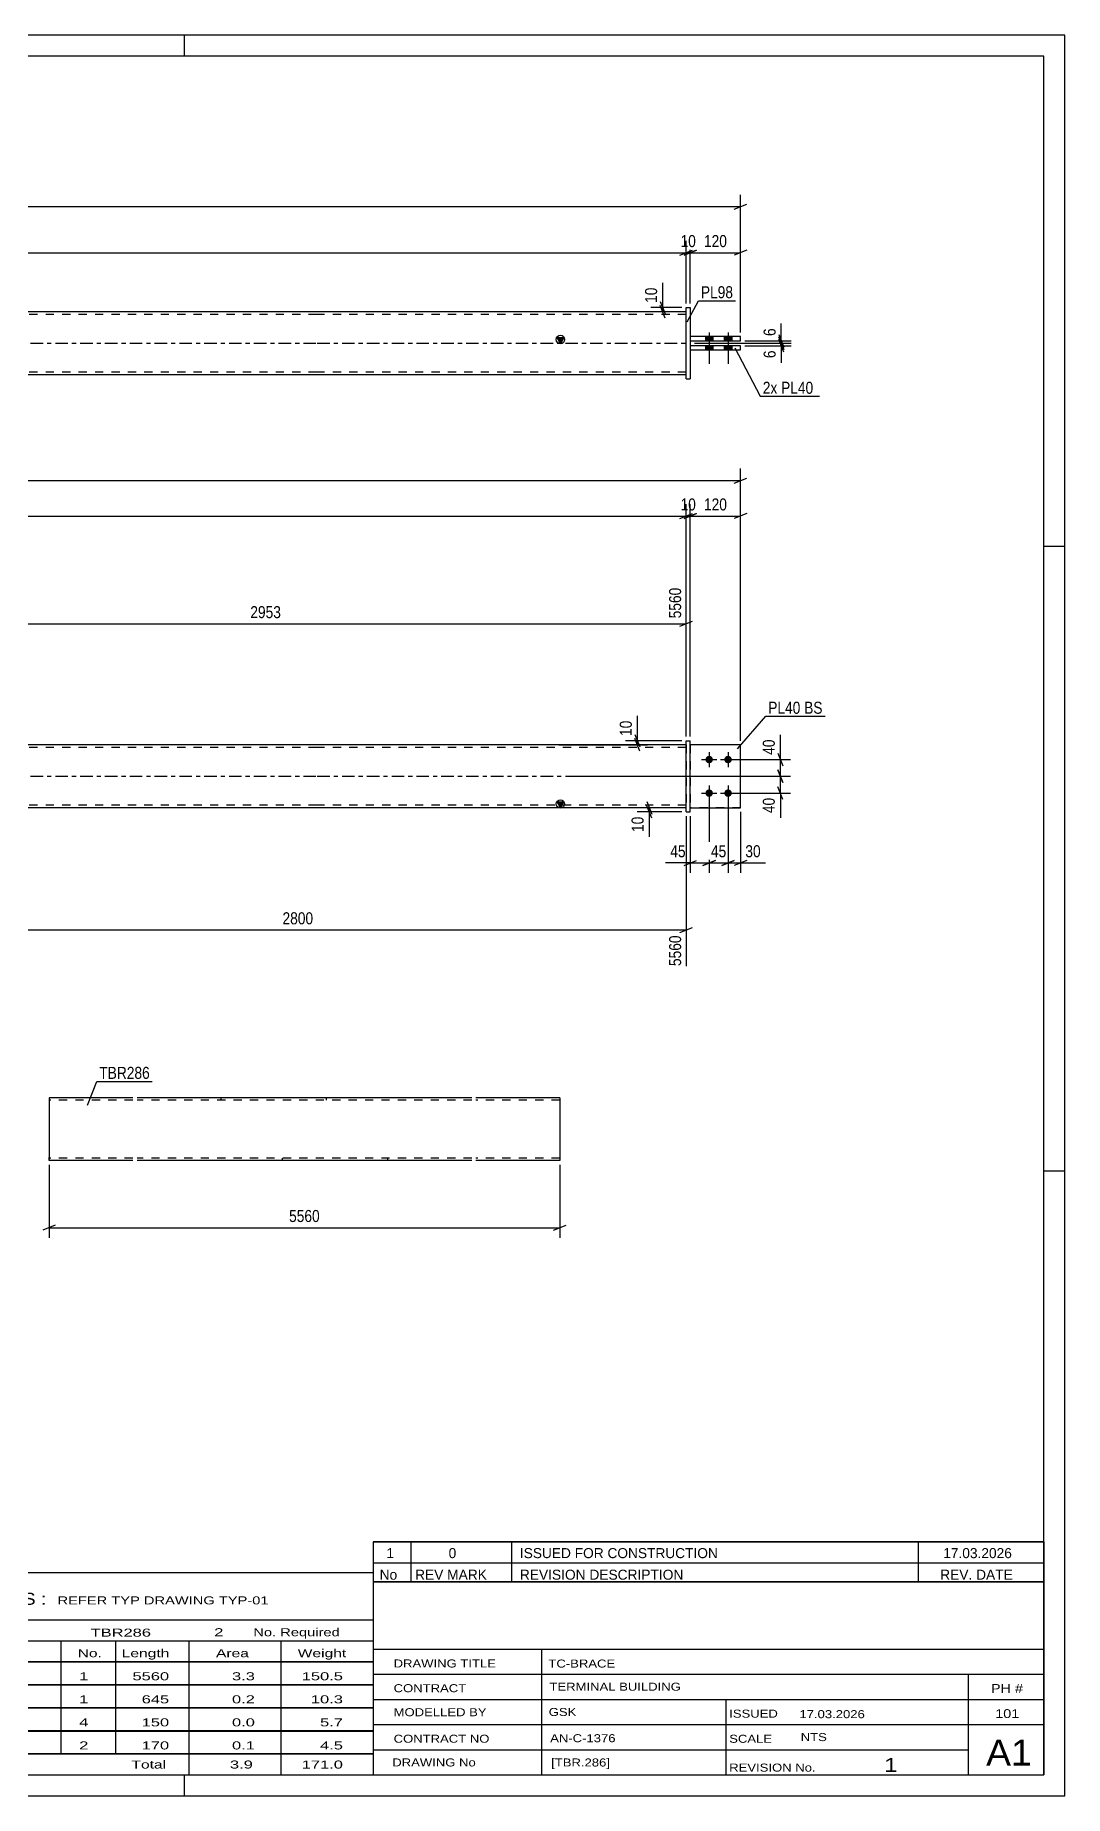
# Model space of a CAD drawing. Header units: millimetres. Extents: x 0 to 594, y 0 to 420.
# Drawn here: x 348.4 to 594, y 0 to 420 of the extents above; entities that cross this region are included whole.
import ezdxf

# ---------------------------------------------------------------- set-up
doc = ezdxf.new("R2010")
doc.units = ezdxf.units.MM
doc.linetypes.add('DXK_LINE_DOT2', pattern=[3.9198, 1.9599, -1.9599])
doc.linetypes.add('DXK_LINE_DOT3', pattern=[5.9187, 2.979, -0.9799, 0.9799, -0.9799])
doc.styles.add('Arial Narrow', font='ARIALN.TTF', dxfattribs={"height": 0.2})

# ---------------------------------------------------------------- blocks, each defined once
blk = doc.blocks.new('Unknown-580575709-1131')
at = {"color": 5, "linetype": 'Continuous'}
for p, q in [((594, 420), (0, 420)), ((384, 415), (384, 420)), ((594, 0), (594, 420)), ((589, 415), (5, 415)), ((589, 5), (589, 415)), ((594, 298), (589, 298)), ((594, 149), (589, 149)), ((5, 5), (589, 5)), ((384, 0), (384, 5)), ((0, 0), (594, 0))]:
    blk.add_line(p, q, dxfattribs=at)
blk = doc.blocks.new('Bolt-580575709-1684 - 1678')
at = {"linetype": 'Continuous'}
for points in [[(509.16, 248.1, -1), (509.16, 246.3, -1)], [(513.66, 248.1, -1), (513.66, 246.3, -1)], [(509.16, 240.1, -1), (509.16, 238.3, -1)], [(513.66, 240.1, -1), (513.66, 238.3, -1)]]:
    blk.add_hatch(color=1, dxfattribs=at).paths.add_polyline_path(points)
at = {"color": 1, "linetype": 'Continuous'}
for p, q in [((509.16, 249), (509.16, 245.4)), ((513.66, 249), (513.66, 245.4)), ((507.36, 247.2), (510.96, 247.2)), ((511.86, 247.2), (515.46, 247.2)), ((509.16, 241), (509.16, 237.4)), ((513.66, 241), (513.66, 237.4)), ((507.36, 239.2), (510.96, 239.2)), ((511.86, 239.2), (515.46, 239.2))]:
    blk.add_line(p, q, dxfattribs=at)
blk = doc.blocks.new('Part-580575709-1705 - 1678')
at = {"color": 2, "linetype": 'Continuous'}
for p, q in [((503.66, 251.7), (504.66, 251.7)), ((503.66, 234.7), (503.66, 251.7)), ((504.66, 234.7), (504.66, 251.7)), ((503.66, 234.7), (503.66, 234.7)), ((503.66, 234.7), (504.66, 234.7))]:
    blk.add_line(p, q, dxfattribs=at)
at = {"color": 7, "linetype": 'DXK_LINE_DOT2'}
for p, q in [((503.66, 251.7), (504.66, 251.7)), ((503.66, 234.7), (504.66, 234.7))]:
    blk.add_line(p, q, dxfattribs=at)
blk = doc.blocks.new('Part-580575709-1710 - 1678')
at = {"color": 7, "linetype": 'DXK_LINE_DOT2'}
for p, q in [((516.66, 250.7), (504.66, 250.7)), ((504.66, 235.7), (504.66, 250.7)), ((516.66, 235.7), (516.66, 250.7)), ((516.66, 235.7), (504.66, 235.7))]:
    blk.add_line(p, q, dxfattribs=at)
blk = doc.blocks.new('Part-580575709-1715 - 1678')
at = {"color": 2, "linetype": 'Continuous'}
for p, q in [((516.66, 250.7), (504.66, 250.7)), ((516.66, 235.7), (516.66, 250.7)), ((504.66, 235.7), (516.66, 235.7))]:
    blk.add_line(p, q, dxfattribs=at)
at = {"color": 7, "linetype": 'DXK_LINE_DOT2'}
blk.add_line((504.66, 250.7), (504.66, 235.7), dxfattribs=at)
blk = doc.blocks.new('Part-580575709-1720 - 1678')
at = {"linetype": 'Continuous'}
blk.add_hatch(color=2, dxfattribs=at).paths.add_polyline_path([(473.66, 235.7), (472.86, 237.1), (474.46, 237.1)])
at = {"color": 2, "linetype": 'Continuous'}
for p, q in [((181.44, 250.7), (93.44, 250.7)), ((415.56, 250.7), (181.54, 250.7)), ((503.66, 250.7), (415.66, 250.7)), ((181.44, 235.7), (93.44, 235.7)), ((415.56, 235.7), (181.54, 235.7)), ((503.66, 235.7), (415.66, 235.7)), ((473.66, 235.7), (472.86, 237.1)), ((472.86, 237.1), (474.46, 237.1)), ((474.46, 237.1), (473.66, 235.7))]:
    blk.add_line(p, q, dxfattribs=at)
at = {"color": 7, "linetype": 'DXK_LINE_DOT2'}
for p, q in [((93.44, 235.7), (93.44, 250.7)), ((181.44, 250.1), (93.44, 250.1)), ((415.56, 250.1), (181.54, 250.1)), ((278.62, 250.7), (278.62, 250.1)), ((303.75, 250.7), (303.75, 250.1)), ((503.66, 250.1), (415.66, 250.1)), ((503.66, 250.7), (503.66, 235.7)), ((181.44, 236.3), (93.44, 236.3)), ((415.56, 236.3), (181.54, 236.3)), ((293.35, 235.7), (293.35, 236.3)), ((318.48, 235.7), (318.48, 236.3)), ((503.66, 236.3), (415.66, 236.3))]:
    blk.add_line(p, q, dxfattribs=at)
at = {"color": 7, "linetype": 'DXK_LINE_DOT3'}
for p, q in [((93.44, 243.2), (181.44, 243.2)), ((181.54, 243.2), (415.56, 243.2)), ((415.66, 243.2), (503.66, 243.2))]:
    blk.add_line(p, q, dxfattribs=at)
at = {"color": 2, "linetype": 'Continuous'}
blk.add_circle((473.66, 236.6), 1, dxfattribs=at)
blk = doc.blocks.new('Part-580575709-1396 - 1368')
at = {"color": 2, "linetype": 'Continuous'}
for p, q in [((516.66, 348.11), (504.66, 348.11)), ((504.66, 347.11), (516.66, 347.11)), ((516.66, 347.11), (516.66, 348.11))]:
    blk.add_line(p, q, dxfattribs=at)
at = {"color": 7, "linetype": 'DXK_LINE_DOT2'}
for p, q in [((504.66, 348.11), (504.66, 347.11)), ((516.66, 348.11), (504.66, 348.11)), ((504.66, 347.11), (516.66, 347.11))]:
    blk.add_line(p, q, dxfattribs=at)
blk = doc.blocks.new('Part-580575709-1401 - 1368')
at = {"color": 2, "linetype": 'Continuous'}
for p, q in [((516.66, 345.91), (504.66, 345.91)), ((504.66, 344.91), (516.66, 344.91)), ((516.66, 344.91), (516.66, 345.91))]:
    blk.add_line(p, q, dxfattribs=at)
at = {"color": 7, "linetype": 'DXK_LINE_DOT2'}
for p, q in [((504.66, 345.91), (504.66, 344.91)), ((516.66, 345.91), (504.66, 345.91)), ((504.66, 344.91), (516.66, 344.91))]:
    blk.add_line(p, q, dxfattribs=at)
blk = doc.blocks.new('Part-580575709-1416 - 1368')
at = {"linetype": 'Continuous'}
blk.add_hatch(color=2, dxfattribs=at).paths.add_polyline_path([(473.66, 346.51), (472.86, 347.91), (474.46, 347.91)])
at = {"color": 2, "linetype": 'Continuous'}
for p, q in [((181.44, 354.01), (93.44, 354.01)), ((415.56, 354.01), (181.54, 354.01)), ((503.66, 354.01), (415.66, 354.01)), ((278.62, 347.11), (278.62, 347.21)), ((303.75, 347.21), (278.62, 347.21)), ((278.62, 345.91), (278.62, 345.81)), ((303.75, 345.81), (278.62, 345.81)), ((293.35, 347.11), (293.35, 347.21)), ((293.35, 345.91), (293.35, 345.81)), ((303.75, 345.81), (303.75, 347.21)), ((473.66, 346.51), (472.86, 347.91)), ((472.86, 347.91), (474.46, 347.91)), ((474.46, 347.91), (473.66, 346.51)), ((181.44, 339.01), (93.44, 339.01)), ((415.56, 339.01), (181.54, 339.01)), ((503.66, 339.01), (415.66, 339.01))]:
    blk.add_line(p, q, dxfattribs=at)
at = {"color": 7, "linetype": 'DXK_LINE_DOT2'}
for p, q in [((93.44, 339.01), (93.44, 354.01)), ((181.44, 353.41), (93.44, 353.41)), ((415.56, 353.41), (181.54, 353.41)), ((503.66, 353.41), (415.66, 353.41)), ((503.66, 339.01), (503.66, 354.01)), ((278.62, 345.81), (278.62, 347.11)), ((293.35, 345.81), (293.35, 347.11)), ((303.75, 347.21), (318.48, 347.21)), ((318.48, 345.81), (303.75, 345.81)), ((318.48, 347.21), (318.48, 345.81)), ((181.44, 339.61), (93.44, 339.61)), ((415.56, 339.61), (181.54, 339.61)), ((503.66, 339.61), (415.66, 339.61))]:
    blk.add_line(p, q, dxfattribs=at)
at = {"color": 7, "linetype": 'DXK_LINE_DOT3'}
for p, q in [((93.44, 346.51), (181.44, 346.51)), ((181.54, 346.51), (415.56, 346.51)), ((415.66, 346.51), (503.66, 346.51))]:
    blk.add_line(p, q, dxfattribs=at)
at = {"color": 2, "linetype": 'Continuous'}
blk.add_circle((473.66, 347.41), 1, dxfattribs=at)
blk = doc.blocks.new('Part-580575709-1444 - 1368')
at = {"color": 2, "linetype": 'Continuous'}
for p, q in [((503.66, 355.01), (503.66, 355.01)), ((503.66, 338.01), (503.66, 355.01)), ((503.66, 355.01), (504.66, 355.01)), ((504.66, 355.01), (504.66, 355.01)), ((504.66, 355.01), (504.66, 338.01)), ((503.66, 338.01), (504.66, 338.01)), ((503.66, 338.01), (503.66, 338.01)), ((504.66, 338.01), (504.66, 338.01))]:
    blk.add_line(p, q, dxfattribs=at)
at = {"color": 7, "linetype": 'DXK_LINE_DOT2'}
for p, q in [((503.66, 355.01), (504.66, 355.01)), ((503.66, 338.01), (504.66, 338.01)), ((504.66, 338.01), (504.66, 338.01))]:
    blk.add_line(p, q, dxfattribs=at)
blk = doc.blocks.new('Bolt-580575709-1472 - 1368')
at = {"linetype": 'Continuous'}
for points in [[(510.06, 348.11), (508.26, 348.11), (508.26, 347.11), (510.06, 347.11)], [(510.06, 348.11), (508.26, 348.11), (508.26, 347.11), (510.06, 347.11)], [(510.06, 345.91), (508.26, 345.91), (508.26, 344.91), (510.06, 344.91)], [(510.06, 345.91), (508.26, 345.91), (508.26, 344.91), (510.06, 344.91)], [(514.56, 348.11), (512.76, 348.11), (512.76, 347.11), (514.56, 347.11)], [(514.56, 348.11), (512.76, 348.11), (512.76, 347.11), (514.56, 347.11)], [(514.56, 345.91), (512.76, 345.91), (512.76, 344.91), (514.56, 344.91)], [(514.56, 345.91), (512.76, 345.91), (512.76, 344.91), (514.56, 344.91)]]:
    blk.add_hatch(color=1, dxfattribs=at).paths.add_polyline_path(points)
at = {"color": 1, "linetype": 'Continuous'}
for p, q in [((509.16, 349.11), (509.16, 341.61)), ((509.16, 349.11), (509.16, 341.61)), ((513.66, 349.11), (513.66, 341.61)), ((513.66, 349.11), (513.66, 341.61)), ((508.26, 348.11), (508.26, 347.11)), ((508.26, 348.11), (508.26, 347.11)), ((508.26, 345.91), (508.26, 344.91)), ((508.26, 345.91), (508.26, 344.91)), ((510.06, 348.11), (510.06, 347.11)), ((510.06, 348.11), (510.06, 347.11)), ((510.06, 345.91), (510.06, 344.91)), ((510.06, 345.91), (510.06, 344.91)), ((512.76, 348.11), (512.76, 347.11)), ((512.76, 348.11), (512.76, 347.11)), ((512.76, 345.91), (512.76, 344.91)), ((512.76, 345.91), (512.76, 344.91)), ((514.56, 348.11), (514.56, 347.11)), ((514.56, 348.11), (514.56, 347.11)), ((514.56, 345.91), (514.56, 344.91)), ((514.56, 345.91), (514.56, 344.91))]:
    blk.add_line(p, q, dxfattribs=at)
blk = doc.blocks.new('Part-580575709-2546 - 2538')
at = {"color": 2, "linetype": 'Continuous'}
for p, q in [((371.67, 166.53), (351.67, 166.53)), ((351.67, 166.53), (351.67, 165.33)), ((351.67, 165.33), (351.67, 152.27)), ((452.53, 166.53), (372.67, 166.53)), ((473.53, 166.53), (453.53, 166.53)), ((473.53, 166.53), (473.53, 166.44)), ((473.53, 166.44), (473.53, 165.33)), ((473.53, 165.33), (473.53, 151.53)), ((351.67, 151.62), (351.67, 152.27)), ((351.67, 151.53), (351.67, 151.62)), ((371.67, 151.53), (351.67, 151.53)), ((452.53, 151.53), (372.67, 151.53)), ((473.53, 151.53), (453.53, 151.53))]:
    blk.add_line(p, q, dxfattribs=at)
at = {"color": 7, "linetype": 'DXK_LINE_DOT2'}
for p, q in [((371.67, 165.93), (351.67, 165.93)), ((452.53, 165.93), (372.67, 165.93)), ((392.67, 166.53), (392.67, 165.93)), ((417.8, 166.53), (417.8, 165.93)), ((473.53, 165.93), (453.53, 165.93)), ((473.53, 166.18), (473.53, 165.33)), ((351.67, 152.27), (351.67, 151.88)), ((351.67, 152.13), (351.67, 152.18)), ((371.67, 152.13), (351.67, 152.13)), ((452.53, 152.13), (372.67, 152.13)), ((407.4, 151.53), (407.4, 152.13)), ((432.53, 151.53), (432.53, 152.13)), ((473.53, 152.13), (453.53, 152.13)), ((473.53, 152.18), (473.53, 152.27)), ((473.53, 152.13), (473.53, 152.18)), ((473.53, 152.13), (473.53, 152.18))]:
    blk.add_line(p, q, dxfattribs=at)
blk = doc.blocks.new('StraightDimension-580575709-2042 - 1678')
at = {"color": 7, "linetype": 'Continuous'}
for p, q in [((503.66, 252.7), (503.66, 308.13)), ((504.66, 252.7), (504.66, 308.13)), ((502.16, 304.68), (505.16, 305.88)), ((506.16, 305.88), (503.16, 304.68)), ((503.66, 305.28), (504.66, 305.28))]:
    blk.add_line(p, q, dxfattribs=at)
at = {"color": 0}
blk.add_wipeout([(506.59, 306.03), (506.59, 310.23), (501.73, 310.23), (501.73, 306.03)], dxfattribs=at)
at = {"color": 3, "style": 'Arial Narrow'}
blk.add_text('10', height=2.863, dxfattribs=at).set_placement((502.33, 306.63))
blk = doc.blocks.new('StraightDimension-580575709-1945 - 1678')
at = {"color": 7, "linetype": 'Continuous'}
for p, q in [((509.16, 238.2), (509.16, 220.15)), ((504.66, 233.7), (504.66, 220.15)), ((503.16, 221.95), (506.16, 223.15)), ((510.66, 223.15), (507.66, 221.95)), ((504.66, 222.55), (509.16, 222.55))]:
    blk.add_line(p, q, dxfattribs=at)
at = {"color": 0}
blk.add_wipeout([(504.14, 223.3), (504.14, 227.5), (499.28, 227.5), (499.28, 223.3)], dxfattribs=at)
at = {"color": 7, "linetype": 'Continuous'}
blk.add_line((504.66, 222.55), (498.75, 222.55), dxfattribs=at)
blk.add_line((504.66, 222.55), (498.75, 222.55), dxfattribs=at)
at = {"color": 3, "style": 'Arial Narrow'}
blk.add_text('45', height=2.863, dxfattribs=at).set_placement((499.88, 223.9))
blk = doc.blocks.new('StraightDimension-580575709-2004 - 1678')
at = {"color": 7, "linetype": 'Continuous'}
for p, q in [((525.56, 244.72), (526.76, 241.72)), ((477.16, 243.22), (528.56, 243.22)), ((526.76, 237.7), (525.56, 240.7)), ((526.16, 239.2), (526.16, 243.22)), ((514.66, 239.2), (528.56, 239.2))]:
    blk.add_line(p, q, dxfattribs=at)
at = {"color": 0}
blk.add_wipeout([(525.41, 238.68), (521.21, 238.68), (521.21, 233.82), (525.41, 233.82)], dxfattribs=at)
at = {"color": 7, "linetype": 'Continuous'}
blk.add_line((526.16, 239.2), (526.16, 233.29), dxfattribs=at)
blk.add_line((526.16, 239.2), (526.16, 233.29), dxfattribs=at)
at = {"color": 3, "style": 'Arial Narrow'}
blk.add_text('40', height=2.863, rotation=90.0002, dxfattribs=at).set_placement((524.81, 234.42))
blk = doc.blocks.new('StraightDimension-580575709-1736 - 1678')
at = {"color": 7, "linetype": 'Continuous'}
for p, q in [((80.44, 251.7), (80.44, 316.6)), ((516.66, 251.7), (516.66, 316.6)), ((81.94, 314.35), (78.94, 313.15)), ((80.44, 313.75), (516.66, 313.75)), ((515.16, 313.15), (518.16, 314.35))]:
    blk.add_line(p, q, dxfattribs=at)
at = {"color": 0}
blk.add_wipeout([(302.81, 314.5), (302.81, 318.7), (294.3, 318.7), (294.3, 314.5)], dxfattribs=at)
at = {"color": 3, "style": 'Arial Narrow'}
blk.add_text('5820', height=2.863, dxfattribs=at).set_placement((294.9, 315.1))
blk = doc.blocks.new('StraightDimension-580575709-2047 - 1678')
at = {"color": 7, "linetype": 'Continuous'}
for p, q in [((92.44, 252.7), (92.44, 308.13)), ((503.66, 252.7), (503.66, 308.13)), ((93.94, 305.88), (90.94, 304.68)), ((92.44, 305.28), (503.66, 305.28)), ((502.16, 304.68), (505.16, 305.88))]:
    blk.add_line(p, q, dxfattribs=at)
at = {"color": 0}
blk.add_wipeout([(302.31, 306.03), (302.31, 310.23), (293.8, 310.23), (293.8, 306.03)], dxfattribs=at)
at = {"color": 3, "style": 'Arial Narrow'}
blk.add_text('5570', height=2.863, dxfattribs=at).set_placement((294.4, 306.63))
blk = doc.blocks.new('StraightDimension-580575709-1798 - 1678')
at = {"color": 7, "linetype": 'Continuous'}
for p, q in [((303.04, 251.7), (303.04, 288.21)), ((503.66, 252.7), (503.66, 288.21)), ((304.54, 280.19), (301.54, 278.99)), ((303.04, 279.59), (503.66, 279.59)), ((502.16, 278.99), (505.16, 280.19))]:
    blk.add_line(p, q, dxfattribs=at)
at = {"color": 0, "linetype": 'Continuous'}
blk.add_wipeout([(503.06, 288.81), (498.86, 288.81), (498.86, 280.29), (503.06, 280.29)], dxfattribs=at)
at = {"color": 0}
blk.add_wipeout([(407.61, 280.34), (407.61, 284.54), (399.09, 284.54), (399.09, 280.34)], dxfattribs=at)
at = {"color": 3, "linetype": 'Continuous', "style": 'Arial Narrow'}
blk.add_text('5560', height=2.863, rotation=90.0002, dxfattribs=at).set_placement((502.46, 280.89))
at = {"color": 3, "style": 'Arial Narrow'}
blk.add_text('2953', height=2.863, dxfattribs=at).set_placement((399.69, 280.94))
blk = doc.blocks.new('StraightDimension-580575709-1955 - 1678')
at = {"color": 7, "linetype": 'Continuous'}
for p, q in [((509.16, 238.2), (509.16, 220.15)), ((513.66, 238.2), (513.66, 220.15)), ((507.66, 221.95), (510.66, 223.15)), ((515.16, 223.15), (512.16, 221.95)), ((509.16, 222.55), (513.66, 222.55))]:
    blk.add_line(p, q, dxfattribs=at)
at = {"color": 0}
blk.add_wipeout([(513.84, 223.3), (513.84, 227.5), (508.98, 227.5), (508.98, 223.3)], dxfattribs=at)
at = {"color": 3, "style": 'Arial Narrow'}
blk.add_text('45', height=2.863, dxfattribs=at).set_placement((509.58, 223.9))
blk = doc.blocks.new('StraightDimension-580575709-1878 - 1678')
at = {"color": 7, "linetype": 'Continuous'}
for p, q in [((318.38, 234.7), (318.38, 197.94)), ((503.66, 233.7), (503.66, 197.94)), ((319.88, 207.15), (316.88, 205.95)), ((318.38, 206.55), (503.66, 206.55)), ((502.16, 205.95), (505.16, 207.15))]:
    blk.add_line(p, q, dxfattribs=at)
at = {"color": 0}
blk.add_wipeout([(415.28, 207.3), (415.28, 211.5), (406.77, 211.5), (406.77, 207.3)], dxfattribs=at)
at = {"color": 0, "linetype": 'Continuous'}
blk.add_wipeout([(503.06, 205.85), (498.86, 205.85), (498.86, 197.34), (503.06, 197.34)], dxfattribs=at)
at = {"color": 3, "style": 'Arial Narrow'}
blk.add_text('2800', height=2.863, dxfattribs=at).set_placement((407.37, 207.9))
at = {"color": 3, "linetype": 'Continuous', "style": 'Arial Narrow'}
blk.add_text('5560', height=2.863, rotation=90.0002, dxfattribs=at).set_placement((502.46, 197.94))
blk = doc.blocks.new('StraightDimension-580575709-1936 - 1678')
at = {"color": 7, "linetype": 'Continuous'}
for p, q in [((502.66, 235.7), (492.01, 235.7)), ((494.26, 237.2), (495.46, 234.2)), ((495.46, 233.2), (494.26, 236.2)), ((494.86, 234.7), (494.86, 235.7)), ((502.66, 234.7), (492.01, 234.7))]:
    blk.add_line(p, q, dxfattribs=at)
at = {"color": 0}
blk.add_wipeout([(494.11, 234.18), (489.91, 234.18), (489.91, 229.32), (494.11, 229.32)], dxfattribs=at)
at = {"color": 7, "linetype": 'Continuous'}
blk.add_line((494.86, 234.7), (494.86, 228.79), dxfattribs=at)
blk.add_line((494.86, 234.7), (494.86, 228.79), dxfattribs=at)
at = {"color": 3, "style": 'Arial Narrow'}
blk.add_text('10', height=2.863, rotation=90.0002, dxfattribs=at).set_placement((493.51, 229.92))
blk = doc.blocks.new('StraightDimension-580575709-1965 - 1678')
at = {"color": 7, "linetype": 'Continuous'}
for p, q in [((513.66, 238.2), (513.66, 220.15)), ((516.66, 234.7), (516.66, 220.15)), ((512.16, 221.95), (515.16, 223.15)), ((518.16, 223.15), (515.16, 221.95)), ((513.66, 222.55), (516.66, 222.55))]:
    blk.add_line(p, q, dxfattribs=at)
at = {"color": 0}
blk.add_wipeout([(522.04, 223.3), (522.04, 227.5), (517.19, 227.5), (517.19, 223.3)], dxfattribs=at)
at = {"color": 7, "linetype": 'Continuous'}
blk.add_line((516.66, 222.55), (522.57, 222.55), dxfattribs=at)
blk.add_line((516.66, 222.55), (522.57, 222.55), dxfattribs=at)
at = {"color": 3, "style": 'Arial Narrow'}
blk.add_text('30', height=2.863, dxfattribs=at).set_placement((517.79, 223.9))
blk = doc.blocks.new('StraightDimension-580575709-2014 - 1678')
at = {"color": 7, "linetype": 'Continuous'}
for p, q in [((525.56, 248.7), (526.76, 245.7)), ((514.66, 247.2), (528.56, 247.2)), ((526.76, 241.72), (525.56, 244.72)), ((526.16, 243.22), (526.16, 247.2)), ((477.16, 243.22), (528.56, 243.22))]:
    blk.add_line(p, q, dxfattribs=at)
at = {"color": 0}
blk.add_wipeout([(525.41, 252.58), (521.21, 252.58), (521.21, 247.73), (525.41, 247.73)], dxfattribs=at)
at = {"color": 7, "linetype": 'Continuous'}
blk.add_line((526.16, 247.2), (526.16, 253.11), dxfattribs=at)
blk.add_line((526.16, 247.2), (526.16, 253.11), dxfattribs=at)
at = {"color": 3, "style": 'Arial Narrow'}
blk.add_text('40', height=2.863, rotation=90.0002, dxfattribs=at).set_placement((524.81, 248.33))
blk = doc.blocks.new('StraightDimension-580575709-2027 - 1678')
at = {"color": 7, "linetype": 'Continuous'}
for p, q in [((491.44, 253.2), (492.64, 250.2)), ((492.64, 249.22), (491.44, 252.22)), ((473.28, 250.72), (494.44, 250.72)), ((502.66, 251.7), (489.19, 251.7)), ((492.04, 250.72), (492.04, 251.7))]:
    blk.add_line(p, q, dxfattribs=at)
at = {"color": 0}
blk.add_wipeout([(491.29, 257.08), (487.09, 257.08), (487.09, 252.23), (491.29, 252.23)], dxfattribs=at)
at = {"color": 7, "linetype": 'Continuous'}
blk.add_line((492.04, 251.7), (492.04, 257.61), dxfattribs=at)
blk.add_line((492.04, 251.7), (492.04, 257.61), dxfattribs=at)
at = {"color": 3, "style": 'Arial Narrow'}
blk.add_text('10', height=2.863, rotation=90.0002, dxfattribs=at).set_placement((490.69, 252.83))
blk = doc.blocks.new('StraightDimension-580575709-2032 - 1678')
at = {"color": 7, "linetype": 'Continuous'}
for p, q in [((504.66, 252.7), (504.66, 308.13)), ((516.66, 251.7), (516.66, 308.13)), ((503.16, 304.68), (506.16, 305.88)), ((504.66, 305.28), (516.66, 305.28)), ((518.16, 305.88), (515.16, 304.68))]:
    blk.add_line(p, q, dxfattribs=at)
at = {"color": 0}
blk.add_wipeout([(514, 306.03), (514, 310.23), (507.32, 310.23), (507.32, 306.03)], dxfattribs=at)
at = {"color": 3, "style": 'Arial Narrow'}
blk.add_text('120', height=2.863, dxfattribs=at).set_placement((507.92, 306.63))
blk = doc.blocks.new('StraightDimension-580575709-1561 - 1368')
at = {"color": 7, "linetype": 'Continuous'}
for p, q in [((504.66, 356.01), (504.66, 370.96)), ((516.66, 349.11), (516.66, 370.96)), ((503.16, 367.51), (506.16, 368.71)), ((504.66, 368.11), (516.66, 368.11)), ((518.16, 368.71), (515.16, 367.51))]:
    blk.add_line(p, q, dxfattribs=at)
at = {"color": 0}
blk.add_wipeout([(514, 368.86), (514, 373.06), (507.32, 373.06), (507.32, 368.86)], dxfattribs=at)
at = {"color": 3, "style": 'Arial Narrow'}
blk.add_text('120', height=2.863, dxfattribs=at).set_placement((507.92, 369.46))
blk = doc.blocks.new('StraightDimension-580575709-1571 - 1368')
at = {"color": 7, "linetype": 'Continuous'}
for p, q in [((503.66, 356.01), (503.66, 370.96)), ((504.66, 356.01), (504.66, 370.96)), ((502.16, 367.51), (505.16, 368.71)), ((506.16, 368.71), (503.16, 367.51)), ((503.66, 368.11), (504.66, 368.11))]:
    blk.add_line(p, q, dxfattribs=at)
at = {"color": 0}
blk.add_wipeout([(506.59, 368.86), (506.59, 373.06), (501.73, 373.06), (501.73, 368.86)], dxfattribs=at)
at = {"color": 3, "style": 'Arial Narrow'}
blk.add_text('10', height=2.863, dxfattribs=at).set_placement((502.33, 369.46))
blk = doc.blocks.new('StraightDimension-580575709-1550 - 1368')
at = {"color": 7, "linetype": 'Continuous'}
for p, q in [((81.94, 379.71), (78.94, 378.51)), ((80.44, 349.11), (80.44, 381.96)), ((80.44, 379.11), (516.66, 379.11)), ((515.16, 378.51), (518.16, 379.71)), ((516.66, 349.11), (516.66, 381.96))]:
    blk.add_line(p, q, dxfattribs=at)
at = {"color": 0}
blk.add_wipeout([(302.81, 379.86), (302.81, 384.06), (294.3, 384.06), (294.3, 379.86)], dxfattribs=at)
at = {"color": 3, "style": 'Arial Narrow'}
blk.add_text('5820', height=2.863, dxfattribs=at).set_placement((294.9, 380.46))
blk = doc.blocks.new('StraightDimension-580575709-1581 - 1368')
at = {"color": 7, "linetype": 'Continuous'}
for p, q in [((93.44, 356.01), (93.44, 370.96)), ((503.66, 356.01), (503.66, 370.96)), ((94.94, 368.71), (91.94, 367.51)), ((93.44, 368.11), (503.66, 368.11)), ((502.16, 367.51), (505.16, 368.71))]:
    blk.add_line(p, q, dxfattribs=at)
at = {"color": 0}
blk.add_wipeout([(302.81, 368.86), (302.81, 373.06), (294.3, 373.06), (294.3, 368.86)], dxfattribs=at)
at = {"color": 3, "style": 'Arial Narrow'}
blk.add_text('5560', height=2.863, dxfattribs=at).set_placement((294.9, 369.46))
blk = doc.blocks.new('StraightDimension-580575709-1612 - 1368')
at = {"color": 7, "linetype": 'Continuous'}
for p, q in [((502.66, 355.01), (495.23, 355.01)), ((502.66, 354.01), (495.23, 354.01)), ((497.48, 356.51), (498.68, 353.51)), ((498.68, 352.51), (497.48, 355.51)), ((498.08, 354.01), (498.08, 355.01))]:
    blk.add_line(p, q, dxfattribs=at)
at = {"color": 0}
blk.add_wipeout([(497.33, 360.4), (493.13, 360.4), (493.13, 355.54), (497.33, 355.54)], dxfattribs=at)
at = {"color": 7, "linetype": 'Continuous'}
blk.add_line((498.08, 355.01), (498.08, 360.92), dxfattribs=at)
blk.add_line((498.08, 355.01), (498.08, 360.92), dxfattribs=at)
at = {"color": 3, "style": 'Arial Narrow'}
blk.add_text('10', height=2.863, rotation=90.0002, dxfattribs=at).set_placement((496.73, 356.14))
blk = doc.blocks.new('StraightDimension-580575709-1623 - 1368')
at = {"color": 7, "linetype": 'Continuous'}
for p, q in [((525.76, 348.61), (526.96, 345.61)), ((505.66, 346.51), (528.76, 346.51)), ((517.66, 347.11), (528.76, 347.11)), ((526.96, 345.01), (525.76, 348.01)), ((526.36, 346.51), (526.36, 347.11))]:
    blk.add_line(p, q, dxfattribs=at)
at = {"color": 0}
blk.add_wipeout([(525.61, 350.67), (521.41, 350.67), (521.41, 347.64), (525.61, 347.64)], dxfattribs=at)
at = {"color": 7, "linetype": 'Continuous'}
blk.add_line((526.36, 347.11), (526.36, 351.19), dxfattribs=at)
blk.add_line((526.36, 347.11), (526.36, 351.19), dxfattribs=at)
at = {"color": 3, "style": 'Arial Narrow'}
blk.add_text('6', height=2.86, rotation=90.0002, dxfattribs=at).set_placement((525.01, 348.24))
blk = doc.blocks.new('StraightDimension-580575709-1632 - 1368')
at = {"color": 7, "linetype": 'Continuous'}
for p, q in [((505.66, 346.51), (528.76, 346.51)), ((517.66, 345.91), (528.76, 345.91)), ((525.76, 348.01), (526.96, 345.01)), ((526.96, 344.41), (525.76, 347.41)), ((526.36, 345.91), (526.36, 346.51))]:
    blk.add_line(p, q, dxfattribs=at)
at = {"color": 0}
blk.add_wipeout([(525.61, 345.39), (521.41, 345.39), (521.41, 342.36), (525.61, 342.36)], dxfattribs=at)
at = {"color": 7, "linetype": 'Continuous'}
blk.add_line((526.36, 345.91), (526.36, 341.84), dxfattribs=at)
blk.add_line((526.36, 345.91), (526.36, 341.84), dxfattribs=at)
at = {"color": 3, "style": 'Arial Narrow'}
blk.add_text('6', height=2.86, rotation=90.0002, dxfattribs=at).set_placement((525.01, 342.96))
blk = doc.blocks.new('StraightDimension-580575709-2552 - 2538')
at = {"color": 7, "linetype": 'Continuous'}
for p, q in [((351.67, 150.53), (351.67, 133.13)), ((473.53, 150.53), (473.53, 133.13)), ((353.17, 136.13), (350.17, 134.93)), ((351.67, 135.53), (473.53, 135.53)), ((472.03, 134.93), (475.03, 136.13))]:
    blk.add_line(p, q, dxfattribs=at)
at = {"color": 0}
blk.add_wipeout([(416.85, 136.28), (416.85, 140.48), (408.34, 140.48), (408.34, 136.28)], dxfattribs=at)
at = {"color": 3, "style": 'Arial Narrow'}
blk.add_text('5560', height=2.863, dxfattribs=at).set_placement((408.94, 136.88))
blk = doc.blocks.new('Unknown-580575709-4472')
at = {"color": 7, "linetype": 'Continuous'}
for p, q in [((429, 60.55), (589, 60.55)), ((589, 60.55), (429, 60.55)), ((429, 60.55), (429, 55.55)), ((438, 60.55), (438, 55.55)), ((462, 60.55), (462, 55.55)), ((559, 60.55), (559, 55.55)), ((589, 60.55), (589, 55.55)), ((429, 55.55), (589, 55.55)), ((429, 55.55), (429, 51.05)), ((429, 55.55), (589, 55.55)), ((438, 55.55), (438, 51.05)), ((462, 55.55), (462, 51.05)), ((559, 55.55), (559, 51.05)), ((589, 55.55), (589, 51.05)), ((589, 51.05), (429, 51.05))]:
    blk.add_line(p, q, dxfattribs=at)
at = {"color": 7, "linetype": 'Continuous', "style": 'Arial Narrow'}
for s, height, width, p in [('1', 2.39, 1.196471, (432.16, 56.7)), ('0', 2.39, 1.196471, (447, 56.7)), ('ISSUED FOR CONSTRUCTION', 2.3861, 1.196471, (464, 56.7)), ('17.03.2026', 2.386, 1.196471, (565, 56.7)), ('No', 2.386, 1.2, (430.54, 51.55)), ('REV MARK', 2.386, 1.2, (439, 51.55)), ('REVISION DESCRIPTION', 2.3861, 1.2, (464, 51.55)), ('REV. DATE', 2.386, 1.2, (564.28, 51.55))]:
    blk.add_text(s, height=height, dxfattribs=dict(at, width=width)).set_placement(p)
blk = doc.blocks.new('Unknown-580575709-4471')
at = {"color": 7, "linetype": 'Continuous'}
for p, q in [((429, 51.05), (429, 5)), ((429, 51.05), (589, 51.05)), ((589, 51), (589, 5)), ((429, 35), (589, 35)), ((469.14, 35), (469.14, 5)), ((429, 29), (589, 29)), ((571, 5.05), (571, 29.05)), ((429, 23), (589, 23)), ((513.14, 23), (513.14, 5)), ((429, 17), (589, 17)), ((429, 11), (571, 11)), ((429, 5), (589, 5))]:
    blk.add_line(p, q, dxfattribs=at)
at = {"color": 7, "style": 'Arial Narrow'}
for s, height, width, p in [('DRAWING TITLE', 1.9089, 1.425378, (433.88, 30.61)), ('TC-BRACE', 1.909, 1.425378, (470.81, 30.59)), ('CONTRACT', 1.909, 1.425378, (433.88, 24.71)), ('TERMINAL BUILDING', 1.9089, 1.425378, (471.06, 25.07)), ('MODELLED BY', 1.9089, 1.425378, (433.88, 18.98)), ('GSK', 1.909, 1.425378, (470.88, 19.04)), ('ISSUED', 1.909, 1.425378, (513.94, 18.64)), ('17.03.2026', 1.909, 1.425378, (530.69, 18.52)), ('CONTRACT NO', 1.9089, 1.425378, (433.88, 12.66)), ('AN-C-1376', 1.909, 1.425378, (471.23, 12.78)), ('SCALE', 1.909, 1.425378, (513.94, 12.65)), ('A1', 6.204, 1.25, (575.24, 7.2)), ('DRAWING No', 1.909, 1.425378, (433.56, 7)), ('[TBR.286]', 1.909, 1.425378, (471.46, 6.99)), ('1', 3.34, 1.5, (550.91, 5.68)), ('REVISION No.', 1.9089, 1.425378, (513.94, 5.77))]:
    blk.add_text(s, height=height, dxfattribs=dict(at, width=width)).set_placement(p)
at = {"color": 7, "linetype": 'Continuous', "style": 'Arial Narrow'}
for s, height, width, p in [('PH #', 2.1, 1.42538, (576.4, 24.55)), ('101', 2.1, 1.42538, (577.41, 18.55)), ('NTS', 1.909, 1.425378, (531, 13.05))]:
    blk.add_text(s, height=height, dxfattribs=dict(at, width=width)).set_placement(p)
blk = doc.blocks.new('Unknown-580575709-4473')
at = {"color": 7, "linetype": 'Continuous'}
for p, q in [((269, 53.25), (429, 53.25)), ((269, 42), (269, 53.25)), ((429, 53.25), (429, 42)), ((269, 42), (429, 42)), ((269, 42), (269, 37)), ((429, 42), (429, 37)), ((269, 37), (429, 37)), ((269, 37), (269, 32)), ((293, 37), (293, 32)), ((328.5, 37), (328.5, 32)), ((354.5, 37), (354.5, 32)), ((367.5, 37), (367.5, 32)), ((385, 37), (385, 32)), ((407, 37), (407, 32)), ((429, 37), (429, 32)), ((269, 32), (429, 32)), ((269, 31.95), (269, 26.55)), ((269, 31.95), (429, 31.95)), ((293, 32), (293, 26.5)), ((328.5, 32), (328.5, 26.5)), ((354.5, 32), (354.5, 26.5)), ((367.5, 32), (367.5, 26.5)), ((385, 32), (385, 26.5)), ((407, 32), (407, 26.5)), ((429, 31.95), (429, 26.55)), ((269, 26.55), (429, 26.55)), ((269, 26.45), (269, 21.05)), ((269, 26.45), (429, 26.45)), ((293, 26.5), (293, 21)), ((328.5, 26.5), (328.5, 21)), ((354.5, 26.5), (354.5, 21)), ((367.5, 26.5), (367.5, 21)), ((385, 26.5), (385, 21)), ((407, 26.5), (407, 21)), ((429, 26.45), (429, 21.05)), ((269, 21.05), (429, 21.05)), ((293, 21), (293, 15.5)), ((328.5, 21), (328.5, 15.5)), ((354.5, 21), (354.5, 15.5)), ((367.5, 21), (367.5, 15.5)), ((385, 21), (385, 15.5)), ((407, 21), (407, 15.5)), ((269, 20.95), (269, 15.55)), ((269, 20.95), (429, 20.95)), ((429, 20.95), (429, 15.55)), ((269, 15.55), (429, 15.55)), ((269, 15.45), (269, 10.05)), ((269, 15.45), (429, 15.45)), ((293, 15.5), (293, 10)), ((328.5, 15.5), (328.5, 10)), ((354.5, 15.5), (354.5, 10)), ((367.5, 15.5), (367.5, 10)), ((385, 15.5), (385, 10)), ((407, 15.5), (407, 10)), ((429, 15.45), (429, 10.05)), ((269, 10.05), (429, 10.05)), ((269, 10), (429, 10)), ((269, 10), (269, 5)), ((385, 10), (385, 5)), ((407, 10), (407, 5)), ((429, 10), (429, 5)), ((269, 5), (429, 5))]:
    blk.add_line(p, q, dxfattribs=at)
at = {"color": 7, "style": 'Arial Narrow'}
for s, height, width, p in [('GENERAL NOTES & WELD DETAILS :', 2.8633, 1.4, (270.15, 45.56)), ('REFER TYP DRAWING TYP-01', 1.9089, 1.6, (353.7, 45.66)), ("MATERIAL LIST FOR ASSEMBLY MK'D", 1.9089, 1.6, (270.15, 38.06)), ('TBR286', 1.909, 1.794707, (361.59, 37.97)), ('2', 1.91, 1.794707, (391.08, 38.06)), ('No. Required', 1.9089, 1.6, (400.41, 38.06)), ('Mark', 1.909, 1.7, (270.34, 33)), ('Profile', 1.909, 1.7, (303.41, 33)), ('Material', 1.909, 1.7, (333.54, 33.06)), ('No.', 1.909, 1.7, (358.5, 33.06)), ('Length', 1.909, 1.7, (369, 33.06)), ('Area', 1.909, 1.7, (391.5, 33.06)), ('Weight', 1.909, 1.7, (411, 33.06))]:
    blk.add_text(s, height=height, dxfattribs=dict(at, width=width)).set_placement(p)
at = {"color": 7, "linetype": 'Continuous', "style": 'Arial Narrow'}
for s, height, width, p in [('TBR286', 1.909, 1.794707, (270.5, 27.56)), ('SHS150*6', 1.909, 1.794707, (295, 27.56)), ('E350', 1.909, 1.794707, (334.74, 27.56)), ('1', 1.91, 1.794707, (358.86, 27.56)), ('5560', 1.909, 1.794707, (371.58, 27.56)), ('3.3', 1.909, 1.794707, (395.32, 27.56)), ('150.5', 1.909, 1.794707, (411.96, 27.56)), ('PL297', 1.909, 1.794707, (270.5, 22.06)), ('PL12*170', 1.909, 1.794707, (295, 22.06)), ('E350', 1.909, 1.794707, (334.74, 22.06)), ('1', 1.91, 1.794707, (358.86, 22.06)), ('645', 1.909, 1.794707, (373.77, 22.06)), ('0.2', 1.909, 1.794707, (395.32, 22.06)), ('10.3', 1.909, 1.794707, (414.14, 22.06)), ('PL40', 1.909, 1.794707, (270.5, 16.56)), ('PL10*120', 1.909, 1.794707, (295, 16.56)), ('E350', 1.909, 1.794707, (334.74, 16.56)), ('4', 1.91, 1.794707, (358.86, 16.56)), ('150', 1.909, 1.794707, (373.77, 16.56)), ('0.0', 1.909, 1.794707, (395.32, 16.56)), ('5.7', 1.909, 1.794707, (416.33, 16.56)), ('PL98', 1.909, 1.794707, (270.5, 11.06)), ('PL10*170', 1.909, 1.794707, (295, 11.06)), ('E350', 1.909, 1.794707, (334.74, 11.06)), ('2', 1.91, 1.794707, (358.86, 11.06)), ('170', 1.909, 1.794707, (373.77, 11.06)), ('0.1', 1.909, 1.794707, (395.32, 11.06)), ('4.5', 1.909, 1.794707, (416.33, 11.06)), ('Total', 1.909, 1.7, (371.33, 6.5)), ('3.9', 1.909, 1.794707, (394.83, 6.5)), ('171.0', 1.909, 1.794707, (411.96, 6.5))]:
    blk.add_text(s, height=height, dxfattribs=dict(at, width=width)).set_placement(p)
blk = doc.blocks.new('MarkSet-580575709-2078 - 1678')
at = {"color": 0}
blk.add_wipeout([(530.92, 258.13), (530.92, 261.13), (523.25, 261.13), (523.25, 258.13)], dxfattribs=at)
blk.add_wipeout([(530.92, 258.13), (530.92, 261.13), (523.25, 261.13), (523.25, 258.13)], dxfattribs=at)
at = {"color": 30, "linetype": 'Continuous'}
blk.add_line((515.9, 249.77), (522.65, 257.53), dxfattribs=at)
at = {"color": 0}
blk.add_wipeout([(536.21, 258.13), (536.21, 261.13), (531.82, 261.13), (531.82, 258.13)], dxfattribs=at)
blk.add_wipeout([(536.21, 258.13), (536.21, 261.13), (531.82, 261.13), (531.82, 258.13)], dxfattribs=at)
at = {"color": 30, "linetype": 'Continuous'}
blk.add_line((522.65, 257.53), (536.81, 257.53), dxfattribs=at)
at = {"color": 3, "style": 'Arial Narrow'}
for s, p in [('PL40', (523.25, 258.13)), ('BS', (531.82, 258.13))]:
    blk.add_text(s, height=2.863, dxfattribs=at).set_placement(p)
blk = doc.blocks.new('Mark-580575709-1440 - 1368')
at = {"color": 0}
blk.add_wipeout([(514.86, 357.26), (514.86, 360.26), (507.18, 360.26), (507.18, 357.26)], dxfattribs=at)
blk.add_wipeout([(514.86, 357.26), (514.86, 360.26), (507.18, 360.26), (507.18, 357.26)], dxfattribs=at)
at = {"color": 30, "linetype": 'Continuous'}
for p, q in [((503.89, 351.59), (506.58, 356.66)), ((506.58, 356.66), (515.46, 356.66))]:
    blk.add_line(p, q, dxfattribs=at)
at = {"color": 3, "style": 'Arial Narrow'}
blk.add_text('PL98', height=2.863, dxfattribs=at).set_placement((507.18, 357.26))
blk = doc.blocks.new('MarkSet-580575709-1663 - 1368')
at = {"color": 0}
blk.add_wipeout([(525.42, 334.46), (525.42, 337.46), (521.95, 337.46), (521.95, 334.46)], dxfattribs=at)
blk.add_wipeout([(525.42, 334.46), (525.42, 337.46), (521.95, 337.46), (521.95, 334.46)], dxfattribs=at)
at = {"color": 30, "linetype": 'Continuous'}
blk.add_line((515.32, 345.43), (521.35, 333.86), dxfattribs=at)
at = {"color": 0}
blk.add_wipeout([(534, 334.46), (534, 337.46), (526.32, 337.46), (526.32, 334.46)], dxfattribs=at)
blk.add_wipeout([(534, 334.46), (534, 337.46), (526.32, 337.46), (526.32, 334.46)], dxfattribs=at)
at = {"color": 30, "linetype": 'Continuous'}
blk.add_line((521.35, 333.86), (535.5, 333.86), dxfattribs=at)
at = {"color": 3, "style": 'Arial Narrow'}
for s, p in [('2x', (521.95, 334.46)), ('PL40', (526.32, 334.46))]:
    blk.add_text(s, height=2.863, dxfattribs=at).set_placement(p)
blk = doc.blocks.new('Mark-580575709-2542 - 2538')
at = {"color": 0}
blk.add_wipeout([(375.71, 171.03), (375.71, 174.03), (363.66, 174.03), (363.66, 171.03)], dxfattribs=at)
blk.add_wipeout([(375.71, 171.03), (375.71, 174.03), (363.66, 174.03), (363.66, 171.03)], dxfattribs=at)
at = {"color": 30, "linetype": 'Continuous'}
for p, q in [((360.83, 164.78), (363.06, 170.43)), ((363.06, 170.43), (376.31, 170.43))]:
    blk.add_line(p, q, dxfattribs=at)
at = {"color": 3, "style": 'Arial Narrow'}
blk.add_text('TBR286', height=2.863, dxfattribs=at).set_placement((363.66, 171.03))

msp = doc.modelspace()

# ---------------------------------------------------------------- block references
for name in ['Unknown-580575709-1131', 'Part-580575709-1416 - 1368', 'Part-580575709-1444 - 1368', 'Bolt-580575709-1472 - 1368', 'Part-580575709-1396 - 1368', 'Part-580575709-1401 - 1368', 'Part-580575709-1720 - 1678', 'Part-580575709-1705 - 1678', 'Part-580575709-1710 - 1678', 'Part-580575709-1715 - 1678', 'Bolt-580575709-1684 - 1678', 'Part-580575709-2546 - 2538', 'Unknown-580575709-4472', 'Unknown-580575709-4473', 'Unknown-580575709-4471']:
    msp.add_blockref(name, (0, 0))

# ---------------------------------------------------------------- next in the draw order: block references
for name in ['StraightDimension-580575709-1561 - 1368', 'StraightDimension-580575709-2042 - 1678', 'StraightDimension-580575709-1945 - 1678', 'Mark-580575709-2542 - 2538', 'StraightDimension-580575709-2552 - 2538']:
    msp.add_blockref(name, (0, 0))

# ---------------------------------------------------------------- next in the draw order: block references
for name in ['StraightDimension-580575709-1571 - 1368', 'StraightDimension-580575709-1736 - 1678', 'StraightDimension-580575709-2004 - 1678']:
    msp.add_blockref(name, (0, 0))

# ---------------------------------------------------------------- next in the draw order: block references
for name in ['StraightDimension-580575709-1550 - 1368', 'StraightDimension-580575709-2047 - 1678', 'StraightDimension-580575709-1955 - 1678', 'StraightDimension-580575709-1878 - 1678']:
    msp.add_blockref(name, (0, 0))

# ---------------------------------------------------------------- next in the draw order: block references
for name in ['StraightDimension-580575709-1581 - 1368', 'StraightDimension-580575709-1623 - 1368', 'StraightDimension-580575709-1798 - 1678', 'StraightDimension-580575709-1936 - 1678', 'StraightDimension-580575709-1965 - 1678']:
    msp.add_blockref(name, (0, 0))

# ---------------------------------------------------------------- next in the draw order: block references
for name in ['StraightDimension-580575709-1612 - 1368', 'StraightDimension-580575709-1632 - 1368', 'StraightDimension-580575709-2014 - 1678']:
    msp.add_blockref(name, (0, 0))

# ---------------------------------------------------------------- next in the draw order: block references
for name in ['Mark-580575709-1440 - 1368', 'MarkSet-580575709-1663 - 1368', 'StraightDimension-580575709-2027 - 1678']:
    msp.add_blockref(name, (0, 0))

# ---------------------------------------------------------------- next in the draw order: block references
msp.add_blockref('StraightDimension-580575709-2032 - 1678', (0, 0))

# ---------------------------------------------------------------- next in the draw order: block references
msp.add_blockref('MarkSet-580575709-2078 - 1678', (0, 0))

doc.saveas('drawing.dxf')
